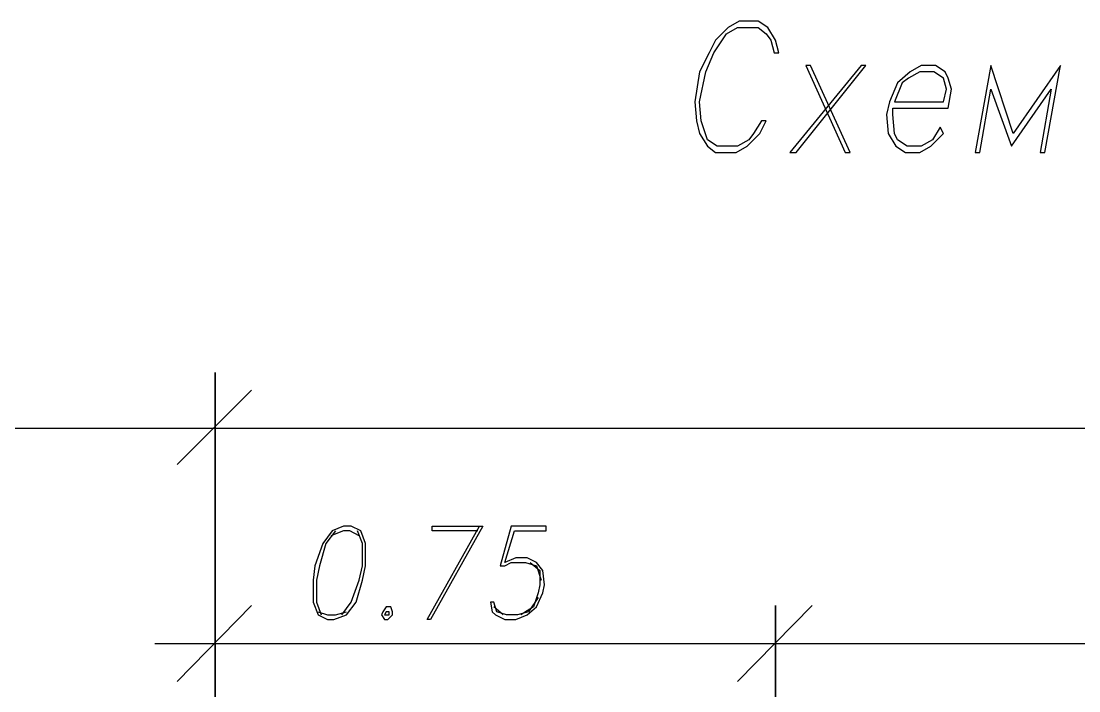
# Model space of a CAD drawing. Header units: millimetres. Extents: x 4241 to 6572, y 870 to 1291.
# Drawn here: x 5128.94 to 5157.22, y 953.76 to 971.67 of the extents above; entities that cross this region are included whole.
import ezdxf

# ---------------------------------------------------------------- set-up
doc = ezdxf.new("R2010")
doc.units = ezdxf.units.MM
doc.layers.add('PDF _0', color=7, linetype='Continuous')

msp = doc.modelspace()

# ---------------------------------------------------------------- linework, layer by layer
at = {"layer": 'PDF _0', "lineweight": 25}
for points in [[(5148.8631, 969.0014), (5148.7361, 969.0014), (5148.5245, 968.6628), (5148.3975, 968.4934), (5148.1011, 968.3241), (5147.5508, 968.3241), (5147.2968, 968.4934), (5147.1274, 969.0014), (5147.0851, 969.5095), (5147.2544, 970.3138), (5147.4661, 970.8218), (5147.8048, 971.3299), (5148.1011, 971.4992), (5148.6515, 971.4992), (5148.8631, 971.3299), (5148.9901, 971.1605), (5149.0748, 970.8218), (5149.2018, 970.8218), (5149.1171, 971.1605), (5148.9055, 971.4992), (5148.6515, 971.6685), (5148.1434, 971.6685), (5147.8471, 971.4992), (5147.5084, 971.1605), (5147.3391, 970.8218), (5147.0851, 970.3138), (5146.9581, 969.5095), (5147.0004, 969.0014), (5147.0851, 968.6628), (5147.2968, 968.3241), (5147.5084, 968.1547), (5148.0588, 968.1547), (5148.3551, 968.3241), (5148.6938, 968.6628)], [(5149.4982, 968.1547), (5149.6675, 968.1547), (5151.5302, 970.4832), (5151.4032, 970.4832)], [(5151.1069, 968.1547), (5150.0485, 970.4832), (5149.9215, 970.4832), (5150.9799, 968.1547)], [(5152.2499, 969.3401), (5153.7316, 969.3401), (5153.8163, 969.8481), (5153.7316, 970.1445), (5153.647, 970.3138), (5153.393, 970.4832), (5153.0119, 970.4832), (5152.7156, 970.3138), (5152.3769, 970.0175), (5152.1653, 969.5095), (5152.0806, 969.1708), (5152.1229, 968.6628), (5152.3346, 968.3241), (5152.5886, 968.1547), (5152.9696, 968.1547), (5153.266, 968.3241), (5153.6046, 968.6628), (5153.52, 968.8321), (5153.3083, 968.4934), (5153.0119, 968.3241), (5152.6309, 968.3241), (5152.3769, 968.4934), (5152.2923, 968.6628), (5152.2499, 969.1708)], [(5153.6046, 969.5095), (5153.6893, 969.8481), (5153.6046, 970.1445), (5153.3506, 970.3138), (5152.9696, 970.3138), (5152.6733, 970.1445), (5152.5039, 970.0175), (5152.2923, 969.5095)], [(5154.4513, 968.1547), (5154.5783, 968.1547), (5154.8747, 969.8481), (5155.425, 968.3241), (5156.4834, 969.8481), (5156.1871, 968.1547), (5156.3141, 968.1547), (5156.7374, 970.4832), (5155.4674, 968.6628), (5154.8747, 970.4832)]]:
    msp.add_lwpolyline(points, close=True, dxfattribs=at)
at = {"layer": 'PDF _0', "color": 5, "lineweight": 25}
for points in [[(5134.1306, 962.2702), (5134.1306, 940.2984)], [(5137.5597, 958.1637), (5137.2634, 958.0367), (5137.0094, 957.698), (5136.7977, 957.1054), (5136.7554, 956.7243), (5136.7554, 956.1317), (5136.8824, 955.793), (5137.1364, 955.666), (5137.3057, 955.666), (5137.6444, 955.793), (5137.8984, 956.1317), (5138.0678, 956.7243), (5138.1524, 957.1054), (5138.1524, 957.698), (5138.0254, 958.0367), (5137.7714, 958.1637)], [(5135.1043, 956.047), (5133.1146, 954.0149)], [(5138.7028, 956.0047), (5138.6181, 955.8777), (5138.5758, 955.793), (5138.6605, 955.666), (5138.7451, 955.666), (5138.8721, 955.793), (5138.8721, 955.8777), (5138.8298, 956.0047)], [(5138.7028, 955.8777), (5138.6605, 955.793), (5138.7875, 955.793), (5138.7875, 955.8777)], [(5149.1171, 956.047), (5149.1171, 940.0444)]]:
    msp.add_lwpolyline(points, close=True, dxfattribs=at)
for points in [[(5133.1146, 959.8148), (5135.1043, 961.8045)], [(5097.5534, 960.7885), (5162.1986, 960.7885)], [(5141.1582, 958.0367), (5139.9305, 958.0367), (5139.9305, 958.1637), (5141.2852, 958.1637), (5139.8882, 955.666), (5139.8035, 955.666), (5141.2005, 958.1637)], [(5142.7669, 956.2587), (5142.5129, 955.8777), (5142.2166, 955.793), (5141.9202, 955.793), (5141.6662, 955.8777), (5141.5816, 956.1317), (5141.4969, 956.1317), (5141.5392, 955.8777), (5141.6239, 955.793), (5141.8779, 955.666), (5142.1742, 955.666), (5142.4706, 955.793), (5142.7246, 956.0047), (5142.8939, 956.3857), (5142.9363, 956.5973), (5142.8939, 956.9784), (5142.7246, 957.19), (5142.4706, 957.317), (5142.1742, 957.317), (5141.8779, 957.19), (5142.1319, 958.0367), (5142.9786, 958.0367), (5142.9786, 958.1637), (5142.0472, 958.1637), (5141.7509, 957.1054), (5141.8779, 957.1054), (5142.0472, 957.19), (5142.4282, 957.19), (5142.7246, 957.1054), (5142.8516, 956.7243)], [(5137.3481, 958.0367), (5137.0941, 957.698), (5136.9247, 957.1054), (5136.8401, 956.7243), (5136.8401, 956.1317), (5136.9671, 955.793)], [(5137.9831, 957.9097), (5137.7291, 958.0367), (5137.5597, 958.0367), (5137.2211, 957.9097)], [(5137.5174, 955.793), (5137.7714, 956.1317), (5137.9831, 956.7243), (5138.0678, 957.1054), (5138.0678, 957.698), (5137.9408, 958.0367)], [(5142.5553, 957.19), (5142.8093, 956.9784), (5142.8093, 956.5973), (5142.7669, 956.3857), (5142.6399, 956.0047), (5142.3012, 955.793)], [(5136.8824, 955.8777), (5137.1364, 955.793), (5137.3481, 955.793), (5137.6444, 955.8777)], [(5141.8356, 955.793), (5141.5816, 956.0047)], [(5148.1011, 954.0149), (5150.0908, 956.047)], [(5132.5219, 955.031), (5229.0876, 955.031)]]:
    msp.add_lwpolyline(points, dxfattribs=at)

doc.saveas('drawing.dxf')
